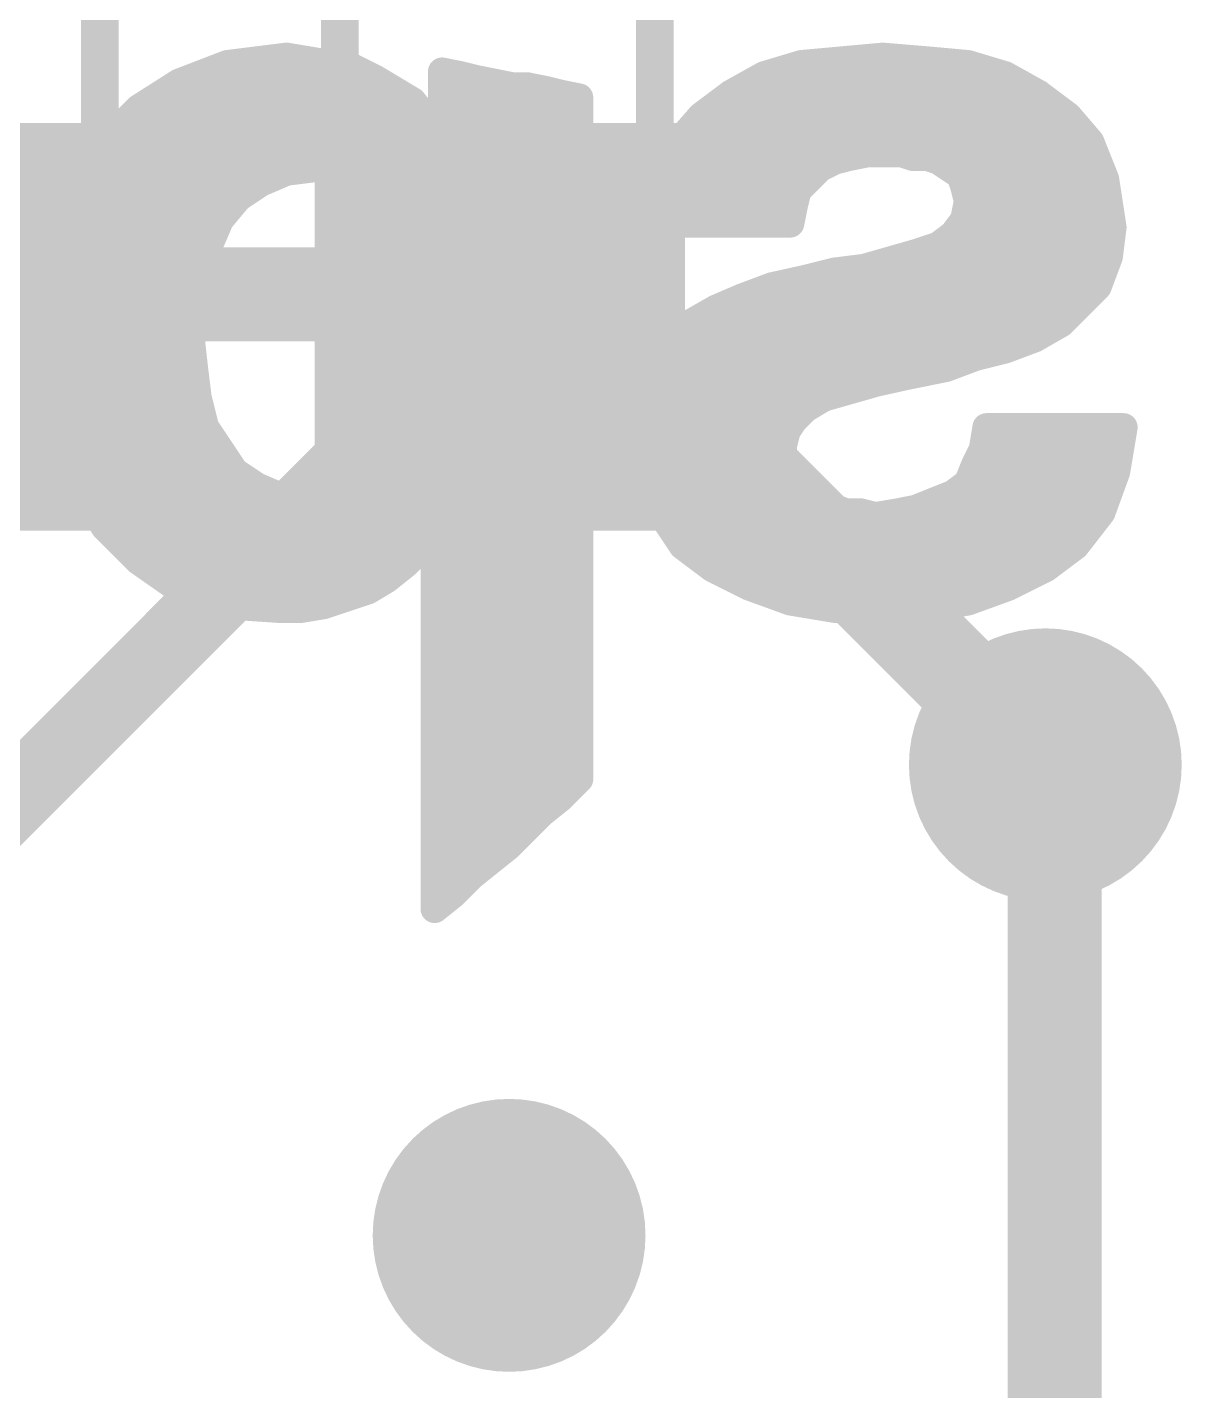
# Model space of a CAD drawing. Extents: x -30.7 to 55.9, y -16 to 25.5.
# Drawn here: x 18.003 to 21.12, y 19.647 to 23.327 of the extents above; entities that cross this region are included whole.
import ezdxf

# ---------------------------------------------------------------- set-up
doc = ezdxf.new("R2010")
doc.units = 0
for name, color, linetype in [('1', 12, 'CONTINUOUS'), ('16', 53, 'CONTINUOUS'), ('18', 110, 'CONTINUOUS'), ('22', 40, 'CONTINUOUS'), ('51', 53, 'CONTINUOUS')]:
    doc.layers.add(name, color=color, linetype=linetype)

# ---------------------------------------------------------------- blocks, each defined once
blk = doc.blocks.new('RECT')
blk.add_solid([(-0.5, -0.5), (0.5, -0.5), (-0.5, 0.5), (0.5, 0.5)])
blk = doc.blocks.new('ROUNDV')
at = {"const_width": 0.5}
blk.add_lwpolyline([(0, -0.25, 1), (0, 0.25, 1), (0, -0.25)], format="xyb", dxfattribs=at)

msp = doc.modelspace()

# ---------------------------------------------------------------- linework, layer by layer
at = {"layer": '1'}
for points, const_width in [([(19.2414, 22.518), (16.7386, 20.0152)], 0.2032), ([(19.2786, 22.518), (19.2414, 22.518)], 0.2032), ([(20.7772, 21.3106), (20.7518, 21.336)], 0.254), ([(20.7772, 21.3106), (20.7772, 10.414)], 0.254)]:
    msp.add_lwpolyline(points, dxfattribs=dict(at, const_width=const_width))
for points, const_width in [([(19.2414, 22.5688, 1), (19.2414, 22.4672)], 0.1016), ([(19.2773, 22.4821, 1), (19.2055, 22.5539)], 0.1016), ([(19.2786, 22.4672, 1), (19.2786, 22.5688)], 0.1016), ([(20.7967, 21.3809, 1), (20.7069, 21.2911)], 0.127), ([(20.8407, 21.3106, 1), (20.7137, 21.3106)], 0.127), ([(20.7323, 21.2657, 1), (20.8221, 21.3555)], 0.127)]:
    msp.add_lwpolyline(points, format="xyb", dxfattribs=dict(at, const_width=const_width))
at = {"layer": '16', "const_width": 0.254}
for points in [[(19.4818, 22.606), (7.366, 22.606)], [(20.7518, 21.336), (19.4818, 22.606)]]:
    msp.add_lwpolyline(points, dxfattribs=at)
at = {"layer": '16', "const_width": 0.127}
for points in [[(19.5267, 22.6509, 1), (19.4369, 22.5611)], [(19.4818, 22.5425, 1), (19.4818, 22.6695)], [(20.7069, 21.2911, 1), (20.7967, 21.3809)]]:
    msp.add_lwpolyline(points, format="xyb", dxfattribs=at)
at = {"layer": '22', "const_width": 0.0762}
for points in [[(18.543, 23.227), (18.413, 23.177)], [(18.703, 23.247), (18.543, 23.227)], [(18.655, 23.241), (18.739, 23.241)], [(18.883, 23.217), (18.703, 23.247)], [(20.093, 23.227), (19.993, 23.197)], [(20.313, 23.247), (20.093, 23.227)], [(20.247, 23.241), (20.385, 23.241)], [(20.433, 23.237), (20.313, 23.247)], [(20.543, 23.227), (20.433, 23.237)], [(20.643, 23.197), (20.543, 23.227)], [(18.943, 23.187), (18.883, 23.217)], [(19.043, 23.127), (18.943, 23.187)], [(19.173, 23.197), (19.123, 23.207)], [(19.123, 23.207), (19.123, 23.027)], [(19.213, 23.187), (19.173, 23.197)], [(19.313, 23.167), (19.213, 23.187)], [(19.993, 23.197), (19.903, 23.147)], [(20.733, 23.147), (20.643, 23.197)], [(18.413, 23.177), (18.303, 23.107)], [(18.3938, 23.1648), (18.98, 23.1648)], [(19.123, 23.1648), (19.364, 23.1648)], [(19.353, 23.167), (19.313, 23.167)], [(19.403, 23.157), (19.353, 23.167)], [(19.443, 23.147), (19.403, 23.157)], [(19.493, 23.137), (19.443, 23.147)], [(19.903, 23.147), (19.823, 23.087)], [(19.935, 23.1648), (20.701, 23.1648)], [(20.813, 23.087), (20.733, 23.147)], [(19.123, 23.027), (19.043, 23.127)], [(19.493, 21.297), (19.493, 23.137)], [(18.303, 23.107), (18.213, 23.017)], [(18.2846, 23.0886), (19.0737, 23.0886)], [(19.123, 23.0886), (19.493, 23.0886)], [(19.823, 23.087), (19.753, 23.007)], [(19.8251, 23.0886), (20.8109, 23.0886)], [(20.873, 23.017), (20.813, 23.087)], [(18.213, 23.017), (18.143, 22.897)], [(18.2103, 23.0124), (19.493, 23.0124)], [(19.753, 23.007), (19.713, 22.907)], [(19.7577, 23.0124), (20.8748, 23.0124)], [(20.913, 22.917), (20.873, 23.017)], [(20.143, 22.947), (20.183, 22.967)], [(20.183, 22.967), (20.223, 22.977)], [(20.223, 22.977), (20.273, 22.987)], [(20.273, 22.987), (20.363, 22.987)], [(20.363, 22.987), (20.393, 22.977)], [(20.393, 22.977), (20.433, 22.977)], [(20.433, 22.977), (20.463, 22.967)], [(20.463, 22.967), (20.523, 22.927)], [(18.1659, 22.9362), (18.7011, 22.9362)], [(18.633, 22.907), (18.703, 22.937)], [(18.703, 22.937), (18.783, 22.947)], [(18.783, 22.947), (18.873, 22.937)], [(18.873, 22.937), (18.943, 22.907)], [(18.8749, 22.9362), (19.493, 22.9362)], [(19.7247, 22.9362), (20.1322, 22.9362)], [(20.083, 22.887), (20.143, 22.947)], [(20.5092, 22.9362), (20.9053, 22.9362)], [(20.523, 22.927), (20.533, 22.897)], [(18.143, 22.897), (18.093, 22.767)], [(18.573, 22.867), (18.633, 22.907)], [(18.943, 22.907), (19.003, 22.867)], [(19.713, 22.907), (19.693, 22.797)], [(20.533, 22.897), (20.543, 22.857)], [(20.933, 22.787), (20.913, 22.917)], [(18.1288, 22.86), (18.5672, 22.86)], [(18.523, 22.807), (18.573, 22.867)], [(19.003, 22.867), (19.053, 22.807)], [(19.0088, 22.86), (19.493, 22.86)], [(19.7045, 22.86), (20.0763, 22.86)], [(20.073, 22.847), (20.083, 22.887)], [(20.543, 22.857), (20.533, 22.807)], [(20.5422, 22.86), (20.9218, 22.86)], [(20.063, 22.797), (20.073, 22.847)], [(18.0995, 22.7838), (18.5131, 22.7838)], [(18.493, 22.737), (18.523, 22.807)], [(19.053, 22.807), (19.083, 22.737)], [(19.0629, 22.7838), (19.493, 22.7838)], [(19.693, 22.797), (20.063, 22.797)], [(20.533, 22.807), (20.503, 22.767)], [(20.5156, 22.7838), (20.9326, 22.7838)], [(20.923, 22.707), (20.933, 22.787)], [(18.093, 22.767), (18.063, 22.627)], [(20.503, 22.767), (20.463, 22.737)], [(18.0803, 22.7076), (18.482, 22.7076)], [(18.463, 22.657), (18.493, 22.737)], [(19.083, 22.737), (19.123, 22.577)], [(19.0904, 22.7076), (19.493, 22.7076)], [(20.403, 22.717), (20.263, 22.677)], [(20.3701, 22.7076), (20.9231, 22.7076)], [(20.463, 22.737), (20.403, 22.717)], [(20.893, 22.627), (20.923, 22.707)], [(20.183, 22.667), (20.103, 22.647)], [(20.263, 22.677), (20.183, 22.667)], [(18.0639, 22.6314), (18.4598, 22.6314)], [(18.443, 22.497), (18.463, 22.657)], [(19.1094, 22.6314), (19.493, 22.6314)], [(20.103, 22.647), (20.013, 22.627)], [(20.0328, 22.6314), (20.8947, 22.6314)], [(18.063, 22.627), (18.063, 22.487)], [(19.933, 22.597), (19.863, 22.567)], [(20.013, 22.627), (19.933, 22.597)], [(20.793, 22.527), (20.893, 22.627)], [(19.123, 22.577), (19.123, 22.407)], [(19.863, 22.567), (19.793, 22.527)], [(18.063, 22.5552), (18.4503, 22.5552)], [(19.123, 22.5552), (19.493, 22.5552)], [(19.793, 22.527), (19.733, 22.477)], [(19.8423, 22.5552), (20.8212, 22.5552)], [(20.723, 22.487), (20.793, 22.527)], [(18.443, 22.497), (18.063, 22.487)], [(18.063, 22.487), (18.443, 22.497)], [(18.063, 22.487), (18.073, 22.347)], [(18.453, 22.407), (18.443, 22.497)], [(20.643, 22.457), (20.723, 22.487)], [(18.0636, 22.479), (18.445, 22.479)], [(19.123, 22.479), (19.493, 22.479)], [(19.733, 22.477), (19.693, 22.417)], [(19.7354, 22.479), (20.7017, 22.479)], [(20.563, 22.437), (20.643, 22.457)], [(19.693, 22.417), (19.663, 22.337)], [(20.483, 22.407), (20.563, 22.437)], [(18.069, 22.4028), (18.4535, 22.4028)], [(18.463, 22.327), (18.453, 22.407)], [(19.123, 22.407), (19.083, 22.247)], [(19.122, 22.4028), (19.493, 22.4028)], [(19.6877, 22.4028), (20.462, 22.4028)], [(20.293, 22.367), (20.383, 22.387)], [(20.383, 22.387), (20.483, 22.407)], [(18.073, 22.347), (18.093, 22.207)], [(19.663, 22.337), (19.653, 22.247)], [(20.153, 22.327), (20.293, 22.367)], [(18.0759, 22.3266), (18.4631, 22.3266)], [(18.483, 22.247), (18.463, 22.327)], [(19.1029, 22.3266), (19.493, 22.3266)], [(19.6618, 22.3266), (20.1523, 22.3266)], [(20.103, 22.297), (20.153, 22.327)], [(20.053, 22.237), (20.073, 22.267)], [(20.073, 22.267), (20.103, 22.297)], [(18.0868, 22.2504), (18.4822, 22.2504)], [(18.143, 22.087), (18.483, 22.247)], [(18.483, 22.247), (18.143, 22.087)], [(18.563, 22.127), (18.483, 22.247)], [(19.083, 22.247), (19.003, 22.127)], [(19.0839, 22.2504), (19.493, 22.2504)], [(19.653, 22.247), (19.663, 22.117)], [(19.6534, 22.2504), (20.0619, 22.2504)], [(20.043, 22.197), (20.053, 22.237)], [(20.593, 22.247), (20.583, 22.187)], [(20.963, 22.247), (20.593, 22.247)], [(20.943, 22.127), (20.963, 22.247)], [(18.093, 22.207), (18.143, 22.087)], [(20.043, 22.147), (20.043, 22.197)], [(18.1067, 22.1742), (18.3283, 22.1742)], [(18.3283, 22.1742), (18.5315, 22.1742)], [(19.0345, 22.1742), (19.493, 22.1742)], [(19.6586, 22.1742), (20.043, 22.1742)], [(20.583, 22.187), (20.563, 22.147)], [(20.5766, 22.1742), (20.9509, 22.1742)], [(18.623, 22.087), (18.563, 22.127)], [(19.003, 22.127), (18.943, 22.087)], [(19.663, 22.117), (19.713, 22.017)], [(20.063, 22.107), (20.043, 22.147)], [(20.563, 22.147), (20.543, 22.097)], [(20.903, 22.017), (20.943, 22.127)], [(18.1384, 22.098), (18.1664, 22.098)], [(18.143, 22.087), (18.213, 21.977)], [(18.1664, 22.098), (18.6065, 22.098)], [(18.693, 22.057), (18.623, 22.087)], [(18.943, 22.087), (18.873, 22.057)], [(18.9595, 22.098), (19.493, 22.098)], [(19.6725, 22.098), (20.072, 22.098)], [(20.123, 22.047), (20.063, 22.107)], [(20.543, 22.097), (20.503, 22.067)], [(20.5434, 22.098), (20.9325, 22.098)], [(18.783, 22.047), (18.693, 22.057)], [(18.873, 22.057), (18.783, 22.047)], [(20.163, 22.037), (20.123, 22.047)], [(20.503, 22.067), (20.403, 22.027)], [(18.1845, 22.0218), (19.493, 22.0218)], [(19.7106, 22.0218), (20.201, 22.0218)], [(19.713, 22.017), (19.773, 21.927)], [(20.213, 22.017), (20.163, 22.037)], [(20.253, 22.017), (20.213, 22.017)], [(20.293, 22.007), (20.253, 22.017)], [(20.353, 22.017), (20.293, 22.007)], [(20.403, 22.027), (20.353, 22.017)], [(20.377, 22.0218), (20.9047, 22.0218)], [(20.833, 21.927), (20.903, 22.017)], [(18.213, 21.977), (18.303, 21.887)], [(18.2444, 21.9456), (19.0859, 21.9456)], [(19.063, 21.917), (19.103, 21.967)], [(19.103, 21.967), (19.103, 20.947)], [(19.103, 21.9456), (19.493, 21.9456)], [(19.7606, 21.9456), (20.8475, 21.9456)], [(19.023, 21.877), (19.063, 21.917)], [(19.773, 21.927), (19.853, 21.867)], [(20.753, 21.867), (20.833, 21.927)], [(18.303, 21.887), (18.403, 21.817)], [(18.3281, 21.8694), (19.0135, 21.8694)], [(18.973, 21.837), (19.023, 21.877)], [(19.103, 21.8694), (19.493, 21.8694)], [(19.8498, 21.8694), (20.7562, 21.8694)], [(19.853, 21.867), (19.953, 21.817)], [(20.653, 21.817), (20.753, 21.867)], [(18.923, 21.807), (18.973, 21.837)], [(18.403, 21.817), (18.533, 21.767)], [(18.4649, 21.7932), (18.8816, 21.7932)], [(18.803, 21.767), (18.923, 21.807)], [(19.103, 21.7932), (19.493, 21.7932)], [(19.953, 21.817), (20.063, 21.777)], [(20.0185, 21.7932), (20.5876, 21.7932)], [(20.543, 21.777), (20.653, 21.817)], [(18.533, 21.767), (18.683, 21.757)], [(18.683, 21.757), (18.743, 21.757)], [(18.743, 21.757), (18.803, 21.767)], [(20.063, 21.777), (20.183, 21.757)], [(20.183, 21.757), (20.423, 21.757)], [(20.423, 21.757), (20.543, 21.777)], [(19.103, 21.717), (19.493, 21.717)], [(19.103, 21.6408), (19.493, 21.6408)], [(19.103, 21.5646), (19.493, 21.5646)], [(19.103, 21.4884), (19.493, 21.4884)], [(19.103, 21.4122), (19.493, 21.4122)], [(19.103, 21.336), (19.493, 21.336)], [(19.443, 21.247), (19.493, 21.297)], [(19.103, 21.2598), (19.4558, 21.2598)], [(19.393, 21.207), (19.443, 21.247)], [(19.303, 21.117), (19.393, 21.207)], [(19.103, 21.1836), (19.3696, 21.1836)], [(19.103, 21.1074), (19.291, 21.1074)], [(19.203, 21.037), (19.303, 21.117)], [(19.103, 21.0312), (19.1972, 21.0312)], [(19.153, 20.987), (19.203, 21.037)], [(19.103, 20.947), (19.153, 20.987)], [(19.103, 20.955), (19.113, 20.955)]]:
    msp.add_lwpolyline(points, dxfattribs=at)
at = {"layer": '22', "const_width": 0.0381}
for points in [[(18.5406, 23.2459, 1), (18.5454, 23.2081)], [(18.5498, 23.2092, 1), (18.5362, 23.2448)], [(18.655, 23.26, 1), (18.655, 23.2219)], [(18.7061, 23.2658, 1), (18.6999, 23.2282)], [(18.7054, 23.2281, 1), (18.7006, 23.2659)], [(18.739, 23.2219, 1), (18.739, 23.26)], [(20.0913, 23.246, 1), (20.0947, 23.208)], [(20.0985, 23.2088, 1), (20.0875, 23.2452)], [(20.247, 23.26, 1), (20.247, 23.2219)], [(20.3146, 23.266, 1), (20.3114, 23.228)], [(20.3147, 23.228, 1), (20.3113, 23.266)], [(20.385, 23.2219, 1), (20.385, 23.26)], [(20.4347, 23.256, 1), (20.4313, 23.218)], [(20.4314, 23.218, 1), (20.4346, 23.256)], [(20.5485, 23.2452, 1), (20.5375, 23.2088)], [(20.5413, 23.208, 1), (20.5447, 23.246)], [(18.8915, 23.234, 1), (18.8745, 23.2)], [(18.8799, 23.1982, 1), (18.8861, 23.2358)], [(18.9528, 23.2033, 1), (18.9332, 23.1707)], [(18.9345, 23.17, 1), (18.9515, 23.204)], [(19.1267, 23.2257, 1), (19.1193, 23.1883)], [(19.1421, 23.207, 1), (19.104, 23.207)], [(19.1776, 23.2155, 1), (19.1684, 23.1785)], [(19.1693, 23.1783, 1), (19.1767, 23.2157)], [(19.2167, 23.2057, 1), (19.2093, 23.1683)], [(19.2084, 23.1685, 1), (19.2176, 23.2055)], [(19.9875, 23.2152, 1), (19.9985, 23.1788)], [(20.0023, 23.1803, 1), (19.9837, 23.2137)], [(20.6523, 23.2137, 1), (20.6337, 23.1803)], [(20.6375, 23.1788, 1), (20.6485, 23.2152)], [(18.3938, 23.1838, 1), (18.3938, 23.1457)], [(18.4062, 23.1948, 1), (18.4198, 23.1592)], [(18.4232, 23.1609, 1), (18.4028, 23.1931)], [(18.98, 23.1457, 1), (18.98, 23.1838)], [(19.123, 23.1838, 1), (19.123, 23.1457)], [(19.313, 23.1861, 1), (19.313, 23.148)], [(19.3093, 23.1483, 1), (19.3167, 23.1857)], [(19.3567, 23.1857, 1), (19.3493, 23.1483)], [(19.353, 23.148, 1), (19.353, 23.1861)], [(19.364, 23.1457, 1), (19.364, 23.1838)], [(19.4076, 23.1755, 1), (19.3984, 23.1385)], [(19.3993, 23.1383, 1), (19.4067, 23.1757)], [(19.4467, 23.1657, 1), (19.4393, 23.1283)], [(19.4384, 23.1285, 1), (19.4476, 23.1655)], [(19.9144, 23.1318, 1), (19.8916, 23.1622)], [(19.935, 23.1838, 1), (19.935, 23.1457)], [(20.701, 23.1457, 1), (20.701, 23.1838)], [(20.7444, 23.1622, 1), (20.7216, 23.1318)], [(19.0579, 23.1389, 1), (19.0281, 23.1151)], [(19.0332, 23.1107, 1), (19.0528, 23.1433)], [(19.5121, 23.137, 1), (19.474, 23.137)], [(19.4893, 23.1183, 1), (19.4967, 23.1557)], [(19.8937, 23.1637, 1), (19.9123, 23.1303)], [(20.7237, 23.1303, 1), (20.7423, 23.1637)], [(18.2846, 23.1076, 1), (18.2846, 23.0695)], [(18.2928, 23.1231, 1), (18.3132, 23.0909)], [(18.3165, 23.0935, 1), (18.2895, 23.1205)], [(19.0737, 23.0695, 1), (19.0737, 23.1076)], [(19.123, 23.1076, 1), (19.123, 23.0695)], [(19.493, 23.0695, 1), (19.493, 23.1076)], [(19.8116, 23.1022, 1), (19.8344, 23.0718)], [(19.8251, 23.1076, 1), (19.8251, 23.0695)], [(19.8373, 23.0745, 1), (19.8087, 23.0995)], [(20.8275, 23.0994, 1), (20.7985, 23.0746)], [(20.8016, 23.0718, 1), (20.8244, 23.1022)], [(20.8109, 23.0695, 1), (20.8109, 23.1076)], [(18.2103, 23.0314, 1), (18.2103, 22.9933)], [(18.1995, 23.0305, 1), (18.2265, 23.0035)], [(18.2295, 23.0074, 1), (18.1965, 23.0266)], [(19.104, 23.027, 1), (19.1421, 23.027)], [(19.1081, 23.0151, 1), (19.1379, 23.0389)], [(19.493, 22.9933, 1), (19.493, 23.0314)], [(19.7387, 23.0195, 1), (19.7673, 22.9945)], [(19.7707, 22.9999, 1), (19.7353, 23.0141)], [(19.7577, 23.0314, 1), (19.7577, 22.9933)], [(20.8907, 23.0241, 1), (20.8553, 23.0099)], [(20.8585, 23.0046, 1), (20.8875, 23.0294)], [(20.8748, 22.9933, 1), (20.8748, 23.0314)], [(20.1784, 22.9855, 1), (20.1876, 22.9485)], [(20.1915, 22.95, 1), (20.1745, 22.984)], [(20.2193, 22.9957, 1), (20.2267, 22.9583)], [(20.2276, 22.9585, 1), (20.2184, 22.9955)], [(20.273, 23.0061, 1), (20.273, 22.968)], [(20.2767, 22.9683, 1), (20.2693, 23.0057)], [(20.369, 23.0051, 1), (20.357, 22.9689)], [(20.363, 22.968, 1), (20.363, 23.0061)], [(20.393, 22.9961, 1), (20.393, 22.958)], [(20.387, 22.9589, 1), (20.399, 22.9951)], [(20.439, 22.9951, 1), (20.427, 22.9589)], [(20.433, 22.958, 1), (20.433, 22.9961)], [(20.4736, 22.9829, 1), (20.4524, 22.9511)], [(20.457, 22.9489, 1), (20.469, 22.9851)], [(18.1659, 22.9552, 1), (18.1659, 22.9171)], [(18.7006, 22.9559, 1), (18.7054, 22.9181)], [(18.7105, 22.9195, 1), (18.6955, 22.9545)], [(18.7011, 22.9171, 1), (18.7011, 22.9552)], [(18.7851, 22.9659, 1), (18.7809, 22.9281)], [(18.7854, 22.9281, 1), (18.7806, 22.9659)], [(18.8805, 22.9545, 1), (18.8655, 22.9195)], [(18.8749, 22.9552, 1), (18.8749, 22.9171)], [(18.8709, 22.9181, 1), (18.8751, 22.9559)], [(19.493, 22.9171, 1), (19.493, 22.9552)], [(19.7247, 22.9552, 1), (19.7247, 22.9171)], [(20.1345, 22.964, 1), (20.1515, 22.93)], [(20.1565, 22.9335, 1), (20.1295, 22.9605)], [(20.1322, 22.9171, 1), (20.1322, 22.9552)], [(20.5092, 22.9552, 1), (20.5092, 22.9171)], [(20.5411, 22.933, 1), (20.5049, 22.921)], [(20.9053, 22.9171, 1), (20.9053, 22.9552)], [(18.1608, 22.8902, 1), (18.1252, 22.9038)], [(18.6255, 22.9245, 1), (18.6405, 22.8895)], [(18.6436, 22.8911, 1), (18.6224, 22.9229)], [(18.9536, 22.9229, 1), (18.9324, 22.8911)], [(18.9355, 22.8895, 1), (18.9505, 22.9245)], [(19.6953, 22.9141, 1), (19.7307, 22.8999)], [(19.7317, 22.9036, 1), (19.6943, 22.9104)], [(20.5124, 22.9111, 1), (20.5336, 22.9429)], [(20.5515, 22.9016, 1), (20.5145, 22.8924)], [(20.9318, 22.9199, 1), (20.8942, 22.9141)], [(20.8953, 22.9099, 1), (20.9307, 22.9241)], [(18.1288, 22.879, 1), (18.1288, 22.8409)], [(18.1265, 22.9066, 1), (18.1595, 22.8874)], [(18.5624, 22.8829, 1), (18.5836, 22.8511)], [(18.5876, 22.8548, 1), (18.5584, 22.8792)], [(18.5672, 22.8409, 1), (18.5672, 22.879)], [(19.0176, 22.8792, 1), (18.9884, 22.8548)], [(19.0088, 22.879, 1), (19.0088, 22.8409)], [(18.9924, 22.8511, 1), (19.0136, 22.8829)], [(19.493, 22.8409, 1), (19.493, 22.879)], [(19.7045, 22.879, 1), (19.7045, 22.8409)], [(20.0695, 22.9005, 1), (20.0965, 22.8735)], [(20.1015, 22.8824, 1), (20.0645, 22.8916)], [(20.0763, 22.8409, 1), (20.0763, 22.879)], [(20.5149, 22.891, 1), (20.5511, 22.903)], [(20.5422, 22.879, 1), (20.5422, 22.8409)], [(20.5617, 22.8533, 1), (20.5243, 22.8607)], [(20.9218, 22.8409, 1), (20.9218, 22.879)], [(20.0545, 22.8516, 1), (20.0915, 22.8424)], [(20.0917, 22.8433, 1), (20.0543, 22.8507)], [(20.5245, 22.8524, 1), (20.5615, 22.8616)], [(18.0995, 22.8028, 1), (18.0995, 22.7647)], [(18.5084, 22.8192, 1), (18.5376, 22.7948)], [(18.5405, 22.7995, 1), (18.5055, 22.8145)], [(18.5131, 22.7647, 1), (18.5131, 22.8028)], [(19.0705, 22.8145, 1), (19.0355, 22.7995)], [(19.0384, 22.7948, 1), (19.0676, 22.8192)], [(19.0629, 22.8028, 1), (19.0629, 22.7647)], [(19.493, 22.7647, 1), (19.493, 22.8028)], [(19.693, 22.8161, 1), (19.693, 22.778)], [(19.6743, 22.8004, 1), (19.7117, 22.7936)], [(20.0443, 22.8007, 1), (20.0817, 22.7933)], [(20.063, 22.778, 1), (20.063, 22.8161)], [(20.5156, 22.8028, 1), (20.5156, 22.7647)], [(20.5143, 22.8107, 1), (20.5517, 22.8033)], [(20.5482, 22.7956, 1), (20.5178, 22.8184)], [(20.9519, 22.7846, 1), (20.9141, 22.7894)], [(20.9326, 22.7647, 1), (20.9326, 22.8028)], [(18.0752, 22.7738, 1), (18.1108, 22.7602)], [(18.1116, 22.763, 1), (18.0744, 22.771)], [(20.4878, 22.7784, 1), (20.5182, 22.7556)], [(20.5144, 22.7518, 1), (20.4916, 22.7822)], [(20.9142, 22.7841, 1), (20.9518, 22.7899)], [(18.0803, 22.7266, 1), (18.0803, 22.6885)], [(18.4755, 22.7445, 1), (18.5105, 22.7295)], [(18.5108, 22.7303, 1), (18.4752, 22.7437)], [(18.482, 22.6885, 1), (18.482, 22.7266)], [(19.1015, 22.7416, 1), (19.0645, 22.7324)], [(19.0655, 22.7295, 1), (19.1005, 22.7445)], [(19.0904, 22.7266, 1), (19.0904, 22.6885)], [(19.493, 22.6885, 1), (19.493, 22.7266)], [(20.3701, 22.7266, 1), (20.3701, 22.6885)], [(20.397, 22.7351, 1), (20.409, 22.6989)], [(20.4082, 22.6987, 1), (20.3978, 22.7353)], [(20.4516, 22.7522, 1), (20.4744, 22.7218)], [(20.469, 22.7189, 1), (20.457, 22.7551)], [(20.9408, 22.7003, 1), (20.9052, 22.7137)], [(20.9231, 22.6885, 1), (20.9231, 22.7266)], [(20.1876, 22.6485, 1), (20.1784, 22.6855)], [(20.2578, 22.6953, 1), (20.2682, 22.6587)], [(20.2654, 22.6581, 1), (20.2606, 22.6959)], [(20.9041, 22.7094, 1), (20.9419, 22.7046)], [(18.0639, 22.6505, 1), (18.0639, 22.6124)], [(18.4452, 22.6637, 1), (18.4808, 22.6503)], [(18.4819, 22.6546, 1), (18.4441, 22.6594)], [(18.4598, 22.6124, 1), (18.4598, 22.6505)], [(19.1094, 22.6505, 1), (19.1094, 22.6124)], [(19.493, 22.6124, 1), (19.493, 22.6505)], [(20.0328, 22.6505, 1), (20.0328, 22.6124)], [(20.0984, 22.6655, 1), (20.1076, 22.6285)], [(20.1071, 22.6284, 1), (20.0989, 22.6656)], [(20.1806, 22.6859, 1), (20.1854, 22.6481)], [(20.8947, 22.6124, 1), (20.8947, 22.6505)], [(18.0444, 22.631, 1), (18.0816, 22.623)], [(18.0821, 22.627, 1), (18.044, 22.627)], [(19.9263, 22.6148, 1), (19.9397, 22.5792)], [(19.9405, 22.5795, 1), (19.9255, 22.6145)], [(20.0089, 22.6456, 1), (20.0171, 22.6084)], [(20.0197, 22.6092, 1), (20.0063, 22.6448)], [(20.8752, 22.6337, 1), (20.9108, 22.6203)], [(20.9065, 22.6135, 1), (20.8795, 22.6405)], [(19.1421, 22.577, 1), (19.104, 22.577)], [(19.1045, 22.5724, 1), (19.1415, 22.5816)], [(19.8555, 22.5845, 1), (19.8705, 22.5495)], [(19.8725, 22.5505, 1), (19.8535, 22.5835)], [(18.063, 22.5743, 1), (18.063, 22.5362)], [(18.4503, 22.5362, 1), (18.4503, 22.5743)], [(19.123, 22.5743, 1), (19.123, 22.5362)], [(19.493, 22.5362, 1), (19.493, 22.5743)], [(19.7835, 22.5435, 1), (19.8025, 22.5105)], [(19.8052, 22.5124, 1), (19.7808, 22.5416)], [(19.8423, 22.5743, 1), (19.8423, 22.5362)], [(20.7795, 22.5405, 1), (20.8065, 22.5135)], [(20.8025, 22.5105, 1), (20.7835, 22.5435)], [(20.8212, 22.5362, 1), (20.8212, 22.5743)], [(18.0625, 22.506, 1), (18.0635, 22.468)], [(18.082, 22.4884, 1), (18.044, 22.4856)], [(18.0625, 22.506, 1), (18.0635, 22.468)], [(18.4619, 22.4991, 1), (18.4241, 22.4949)], [(18.4435, 22.478, 1), (18.4425, 22.516)], [(18.4435, 22.478, 1), (18.4425, 22.516)], [(20.7135, 22.5035, 1), (20.7325, 22.4705)], [(20.7297, 22.4692, 1), (20.7163, 22.5048)], [(18.044, 22.487, 1), (18.0821, 22.487)], [(18.0636, 22.4981, 1), (18.0636, 22.46)], [(18.4241, 22.4994, 1), (18.4619, 22.4946)], [(18.445, 22.46, 1), (18.445, 22.4981)], [(19.123, 22.4981, 1), (19.123, 22.46)], [(19.493, 22.46, 1), (19.493, 22.4981)], [(19.7208, 22.4916, 1), (19.7452, 22.4624)], [(19.7354, 22.4981, 1), (19.7354, 22.46)], [(19.7489, 22.4664, 1), (19.7171, 22.4876)], [(20.6363, 22.4748, 1), (20.6497, 22.4392)], [(20.6476, 22.4385, 1), (20.6384, 22.4755)], [(20.7017, 22.46, 1), (20.7017, 22.4981)], [(19.7108, 22.4103, 1), (19.6752, 22.4237)], [(20.5584, 22.4555, 1), (20.5676, 22.4185)], [(20.5697, 22.4192, 1), (20.5563, 22.4548)], [(18.069, 22.4219, 1), (18.069, 22.3838)], [(18.4719, 22.4094, 1), (18.4341, 22.4046)], [(18.4341, 22.4049, 1), (18.4719, 22.4091)], [(18.4535, 22.3838, 1), (18.4535, 22.4219)], [(19.122, 22.4219, 1), (19.122, 22.3838)], [(19.104, 22.407, 1), (19.1421, 22.407)], [(19.1415, 22.4024, 1), (19.1045, 22.4116)], [(19.493, 22.3838, 1), (19.493, 22.4219)], [(19.6877, 22.4219, 1), (19.6877, 22.3838)], [(19.6771, 22.4276, 1), (19.7089, 22.4064)], [(20.3793, 22.4057, 1), (20.3867, 22.3683)], [(20.3871, 22.3684, 1), (20.3789, 22.4056)], [(20.462, 22.3838, 1), (20.462, 22.4219)], [(20.4763, 22.4248, 1), (20.4897, 22.3892)], [(20.4867, 22.3883, 1), (20.4793, 22.4257)], [(18.0919, 22.3497, 1), (18.0541, 22.3443)], [(19.6819, 22.3349, 1), (19.6441, 22.3391)], [(20.2889, 22.3856, 1), (20.2971, 22.3484)], [(20.2982, 22.3487, 1), (20.2878, 22.3853)], [(18.054, 22.3456, 1), (18.092, 22.3484)], [(18.0759, 22.3457, 1), (18.0759, 22.3076)], [(18.4815, 22.3316, 1), (18.4445, 22.3224)], [(18.4441, 22.3246, 1), (18.4819, 22.3294)], [(18.4631, 22.3076, 1), (18.4631, 22.3457)], [(19.1029, 22.3457, 1), (19.1029, 22.3076)], [(19.493, 22.3076, 1), (19.493, 22.3457)], [(19.6618, 22.3457, 1), (19.6618, 22.3076)], [(19.6452, 22.3437, 1), (19.6808, 22.3303)], [(20.1478, 22.3453, 1), (20.1582, 22.3087)], [(20.1628, 22.3107, 1), (20.1432, 22.3433)], [(20.1523, 22.3076, 1), (20.1523, 22.3457)], [(20.0889, 22.2564, 1), (20.0571, 22.2776)], [(20.0932, 22.3133, 1), (20.1128, 22.2807)], [(20.1165, 22.2835, 1), (20.0895, 22.3105)], [(18.0868, 22.2695, 1), (18.0868, 22.2314)], [(18.4989, 22.2576, 1), (18.4671, 22.2364)], [(18.4645, 22.2424, 1), (18.5015, 22.2516)], [(18.4911, 22.2298, 1), (18.4749, 22.2642)], [(18.4911, 22.2298, 1), (18.4749, 22.2642)], [(18.4822, 22.2314, 1), (18.4822, 22.2695)], [(19.0645, 22.2516, 1), (19.1015, 22.2424)], [(19.0839, 22.2695, 1), (19.0839, 22.2314)], [(19.0989, 22.2364, 1), (19.0671, 22.2576)], [(19.493, 22.2314, 1), (19.493, 22.2695)], [(19.672, 22.2485, 1), (19.634, 22.2455)], [(19.6341, 22.2491, 1), (19.6719, 22.2449)], [(19.6534, 22.2695, 1), (19.6534, 22.2314)], [(20.0371, 22.2476, 1), (20.0689, 22.2264)], [(20.0715, 22.2324, 1), (20.0345, 22.2416)], [(20.0595, 22.2805, 1), (20.0865, 22.2535)], [(20.0619, 22.2314, 1), (20.0619, 22.2695)], [(20.593, 22.266, 1), (20.593, 22.2279)], [(20.6118, 22.2439, 1), (20.5742, 22.2501)], [(20.9818, 22.2439, 1), (20.9442, 22.2501)], [(20.963, 22.2279, 1), (20.963, 22.266)], [(18.1106, 22.2143, 1), (18.0754, 22.1997)], [(18.0741, 22.2043, 1), (18.1119, 22.2097)], [(20.062, 22.197, 1), (20.0239, 22.197)], [(18.1067, 22.1933, 1), (18.1067, 22.1552)], [(18.3283, 22.1933, 1), (18.3283, 22.1552)], [(18.3283, 22.1552, 1), (18.3283, 22.1933)], [(18.5315, 22.1552, 1), (18.5315, 22.1933)], [(19.0345, 22.1933, 1), (19.0345, 22.1552)], [(19.493, 22.1552, 1), (19.493, 22.1933)], [(19.6586, 22.1933, 1), (19.6586, 22.1552)], [(20.0245, 22.2016, 1), (20.0615, 22.1924)], [(20.043, 22.1552, 1), (20.043, 22.1933)], [(20.5766, 22.1933, 1), (20.5766, 22.1552)], [(20.5642, 22.1901, 1), (20.6018, 22.1839)], [(20.6, 22.1785, 1), (20.566, 22.1955)], [(20.9509, 22.1552, 1), (20.9509, 22.1933)], [(18.5736, 22.1429, 1), (18.5524, 22.1111)], [(18.5471, 22.1164, 1), (18.5789, 22.1376)], [(18.9871, 22.1376, 1), (19.0189, 22.1164)], [(19.0136, 22.1111, 1), (18.9924, 22.1429)], [(19.68, 22.1255, 1), (19.646, 22.1085)], [(20.06, 22.1555, 1), (20.026, 22.1385)], [(20.0239, 22.147, 1), (20.062, 22.147)], [(20.546, 22.1555, 1), (20.58, 22.1385)], [(20.5807, 22.1399, 1), (20.5453, 22.1541)], [(20.9609, 22.1205, 1), (20.9251, 22.1335)], [(18.1384, 22.1171, 1), (18.1384, 22.079)], [(18.1591, 22.0972, 1), (18.1269, 22.0768)], [(18.1349, 22.1042, 1), (18.1511, 22.0698)], [(18.1349, 22.1042, 1), (18.1511, 22.0698)], [(18.1664, 22.1171, 1), (18.1664, 22.079)], [(18.1664, 22.079, 1), (18.1664, 22.1171)], [(18.6305, 22.1045, 1), (18.6155, 22.0695)], [(18.6065, 22.079, 1), (18.6065, 22.1171)], [(18.6124, 22.0711, 1), (18.6336, 22.1029)], [(18.9324, 22.1029, 1), (18.9536, 22.0711)], [(18.9505, 22.0695, 1), (18.9355, 22.1045)], [(18.9595, 22.1171, 1), (18.9595, 22.079)], [(19.493, 22.079, 1), (19.493, 22.1171)], [(19.644, 22.1155, 1), (19.682, 22.1185)], [(19.6725, 22.1171, 1), (19.6725, 22.079)], [(20.0765, 22.1205, 1), (20.0495, 22.0935)], [(20.046, 22.0985, 1), (20.08, 22.1155)], [(20.072, 22.079, 1), (20.072, 22.1171)], [(20.5253, 22.1041, 1), (20.5607, 22.0899)], [(20.5434, 22.1171, 1), (20.5434, 22.079)], [(20.5544, 22.0818, 1), (20.5316, 22.1122)], [(20.9242, 22.1301, 1), (20.9618, 22.1239)], [(20.9325, 22.079, 1), (20.9325, 22.1171)], [(18.1254, 22.0797, 1), (18.1606, 22.0943)], [(18.6951, 22.0759, 1), (18.6909, 22.0381)], [(18.6855, 22.0395, 1), (18.7005, 22.0745)], [(18.7809, 22.0659, 1), (18.7851, 22.0281)], [(18.7809, 22.0281, 1), (18.7851, 22.0659)], [(18.8655, 22.0745, 1), (18.8805, 22.0395)], [(18.8751, 22.0381, 1), (18.8709, 22.0759)], [(20.1276, 22.0655, 1), (20.1184, 22.0285)], [(20.1095, 22.0335, 1), (20.1365, 22.0605)], [(20.4916, 22.0822, 1), (20.5144, 22.0518)], [(20.5101, 22.0493, 1), (20.4959, 22.0847)], [(18.1845, 22.0409, 1), (18.1845, 22.0028)], [(19.493, 22.0028, 1), (19.493, 22.0409)], [(19.7106, 22.0409, 1), (19.7106, 22.0028)], [(19.7289, 22.0276, 1), (19.6971, 22.0064)], [(19.696, 22.0085, 1), (19.73, 22.0255)], [(20.1701, 22.0547, 1), (20.1559, 22.0193)], [(20.1584, 22.0185, 1), (20.1676, 22.0555)], [(20.213, 22.036, 1), (20.213, 21.9979)], [(20.201, 22.0028, 1), (20.201, 22.0409)], [(20.2059, 21.9993, 1), (20.2201, 22.0347)], [(20.2576, 22.0355, 1), (20.2484, 21.9985)], [(20.253, 21.9979, 1), (20.253, 22.036)], [(20.2899, 22.0258, 1), (20.2961, 21.9882)], [(20.2884, 21.9885, 1), (20.2976, 22.0255)], [(20.3493, 22.0357, 1), (20.3567, 21.9983)], [(20.3561, 21.9982, 1), (20.3499, 22.0358)], [(20.377, 22.0409, 1), (20.377, 22.0028)], [(20.3959, 22.0447, 1), (20.4101, 22.0093)], [(20.4067, 22.0083, 1), (20.3993, 22.0457)], [(20.918, 22.0053, 1), (20.888, 22.0287)], [(20.9047, 22.0028, 1), (20.9047, 22.0409)], [(18.2265, 21.9905, 1), (18.1995, 21.9635)], [(18.1969, 21.9668, 1), (18.2291, 21.9872)], [(20.8851, 22.0235, 1), (20.9209, 22.0105)], [(18.2444, 21.9647, 1), (18.2444, 21.9266)], [(19.1221, 21.967, 1), (19.084, 21.967)], [(19.103, 21.9647, 1), (19.103, 21.9266)], [(19.0859, 21.9266, 1), (19.0859, 21.9647)], [(19.1179, 21.9551, 1), (19.0881, 21.9789)], [(19.493, 21.9266, 1), (19.493, 21.9647)], [(19.7606, 21.9647, 1), (19.7606, 21.9266)], [(20.8475, 21.9266, 1), (20.8475, 21.9647)], [(19.0481, 21.9289, 1), (19.0779, 21.9051)], [(19.0765, 21.9035, 1), (19.0495, 21.9305)], [(19.7844, 21.9422, 1), (19.7616, 21.9118)], [(19.7571, 21.9164, 1), (19.7889, 21.9376)], [(20.818, 21.9387, 1), (20.848, 21.9153)], [(20.8444, 21.9118, 1), (20.8216, 21.9422)], [(18.3139, 21.9026, 1), (18.2921, 21.8714)], [(18.2895, 21.8735, 1), (18.3165, 21.9005)], [(18.3281, 21.8885, 1), (18.3281, 21.8504)], [(19.0095, 21.8905, 1), (19.0365, 21.8635)], [(19.0349, 21.8621, 1), (19.0111, 21.8919)], [(19.0135, 21.8504, 1), (19.0135, 21.8885)], [(19.103, 21.8885, 1), (19.103, 21.8504)], [(19.493, 21.8504, 1), (19.493, 21.8885)], [(19.8498, 21.8885, 1), (19.8498, 21.8504)], [(19.8615, 21.884, 1), (19.8445, 21.85)], [(19.8416, 21.8518, 1), (19.8644, 21.8822)], [(20.7416, 21.8822, 1), (20.7644, 21.8518)], [(20.7615, 21.85, 1), (20.7445, 21.884)], [(20.7562, 21.8504, 1), (20.7562, 21.8885)], [(18.9611, 21.8519, 1), (18.9849, 21.8221)], [(18.9828, 21.8207, 1), (18.9632, 21.8533)], [(18.4098, 21.8348, 1), (18.3962, 21.7992)], [(18.3921, 21.8014, 1), (18.4139, 21.8326)], [(18.4649, 21.8123, 1), (18.4649, 21.7742)], [(18.8816, 21.7742, 1), (18.8816, 21.8123)], [(18.9132, 21.8233, 1), (18.9328, 21.7907)], [(18.929, 21.7889, 1), (18.917, 21.8251)], [(19.103, 21.8123, 1), (19.103, 21.7742)], [(19.493, 21.7742, 1), (19.493, 21.8123)], [(19.9595, 21.8349, 1), (19.9465, 21.7991)], [(19.9445, 21.8, 1), (19.9615, 21.834)], [(20.0185, 21.8123, 1), (20.0185, 21.7742)], [(20.5876, 21.7742, 1), (20.5876, 21.8123)], [(20.6445, 21.834, 1), (20.6615, 21.8)], [(20.6595, 21.7991, 1), (20.6465, 21.8349)], [(18.5343, 21.786, 1), (18.5317, 21.748)], [(18.5262, 21.7492, 1), (18.5398, 21.7848)], [(18.683, 21.7761, 1), (18.683, 21.738)], [(18.6817, 21.738, 1), (18.6843, 21.776)], [(18.7399, 21.7758, 1), (18.7461, 21.7382)], [(18.743, 21.738, 1), (18.743, 21.7761)], [(18.797, 21.7851, 1), (18.809, 21.7489)], [(18.8061, 21.7482, 1), (18.7999, 21.7858)], [(20.0661, 21.7958, 1), (20.0599, 21.7582)], [(20.0565, 21.7591, 1), (20.0695, 21.7949)], [(20.183, 21.7761, 1), (20.183, 21.738)], [(20.1799, 21.7382, 1), (20.1861, 21.7758)], [(20.4199, 21.7758, 1), (20.4261, 21.7382)], [(20.423, 21.738, 1), (20.423, 21.7761)], [(20.5365, 21.7949, 1), (20.5495, 21.7591)], [(20.5461, 21.7582, 1), (20.5399, 21.7958)], [(19.103, 21.7361, 1), (19.103, 21.698)], [(19.493, 21.698, 1), (19.493, 21.7361)], [(19.103, 21.6599, 1), (19.103, 21.6218)], [(19.493, 21.6218, 1), (19.493, 21.6599)], [(19.103, 21.5837, 1), (19.103, 21.5456)], [(19.493, 21.5456, 1), (19.493, 21.5837)], [(19.103, 21.5075, 1), (19.103, 21.4694)], [(19.493, 21.4694, 1), (19.493, 21.5075)], [(19.103, 21.4313, 1), (19.103, 21.3932)], [(19.493, 21.3932, 1), (19.493, 21.4313)], [(19.103, 21.3551, 1), (19.103, 21.317)], [(19.493, 21.317, 1), (19.493, 21.3551)], [(19.474, 21.297, 1), (19.5121, 21.297)], [(19.5065, 21.2835, 1), (19.4795, 21.3105)], [(19.103, 21.2789, 1), (19.103, 21.2408)], [(19.4295, 21.2605, 1), (19.4565, 21.2335)], [(19.4549, 21.2321, 1), (19.4311, 21.2619)], [(19.4558, 21.2408, 1), (19.4558, 21.2789)], [(19.3811, 21.2219, 1), (19.4049, 21.1921)], [(19.4065, 21.1935, 1), (19.3795, 21.2205)], [(19.103, 21.2027, 1), (19.103, 21.1646)], [(19.3696, 21.1646, 1), (19.3696, 21.2027)], [(19.103, 21.1265, 1), (19.103, 21.0884)], [(19.2895, 21.1305, 1), (19.3165, 21.1035)], [(19.291, 21.0884, 1), (19.291, 21.1265)], [(19.3149, 21.1021, 1), (19.2911, 21.1319)], [(19.103, 21.0503, 1), (19.103, 21.0122)], [(19.1911, 21.0519, 1), (19.2149, 21.0221)], [(19.2165, 21.0235, 1), (19.1895, 21.0505)], [(19.1972, 21.0122, 1), (19.1972, 21.0503)], [(19.1395, 21.0005, 1), (19.1665, 20.9735)], [(19.1649, 20.9721, 1), (19.1411, 21.0019)], [(19.103, 20.9741, 1), (19.103, 20.936)], [(19.0911, 20.9619, 1), (19.1149, 20.9321)], [(19.113, 20.936, 1), (19.113, 20.9741)], [(19.084, 20.947, 1), (19.1221, 20.947)]]:
    msp.add_lwpolyline(points, format="xyb", dxfattribs=at)
at = {"layer": '51', "const_width": 0.1016}
for points in [[(18.199, 23.012), (18.199, 23.724)], [(18.8466, 23.012), (18.8466, 23.724)], [(19.6976, 23.012), (19.6976, 23.724)]]:
    msp.add_lwpolyline(points, dxfattribs=at)
at = {"layer": '51', "const_width": 0.0508}
for points in [[(18.1736, 23.012, 1), (18.2244, 23.012)], [(18.8212, 23.012, 1), (18.872, 23.012)], [(19.6722, 23.012, 1), (19.723, 23.012)]]:
    msp.add_lwpolyline(points, format="xyb", dxfattribs=at)

# ---------------------------------------------------------------- block references
at = {"layer": '1', "xscale": 1.1, "rotation": 90}
for p in [(17.78, 22.518), (19.2786, 22.518)]:
    msp.add_blockref('RECT', p, dxfattribs=at)
at = {"layer": '18', "xscale": 0.7366, "yscale": 0.7366}
for p in [(20.7518, 21.336), (20.7518, 21.336), (19.304, 20.066), (19.304, 20.066)]:
    msp.add_blockref('ROUNDV', p, dxfattribs=at)
at = {"layer": '51', "xscale": 0.5001, "yscale": 0.95, "rotation": 90}
for p in [(17.7749, 22.7798), (19.2735, 22.7798)]:
    msp.add_blockref('RECT', p, dxfattribs=at)

doc.saveas('drawing.dxf')
